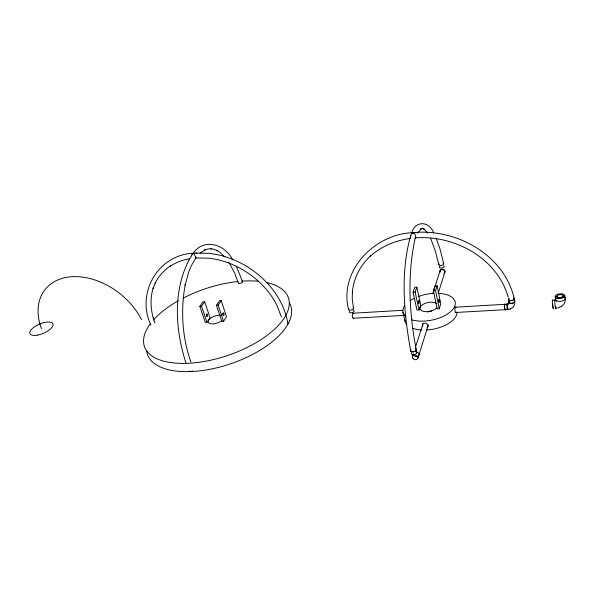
<?xml version="1.0" encoding="UTF-8"?>
<svg xmlns="http://www.w3.org/2000/svg" width="595" height="595" viewBox="0 0 595 595"><rect width="100%" height="100%" fill="white"/><g stroke="black" fill="none" stroke-linecap="round" stroke-linejoin="round"><path stroke-width="0.89" d="M556.147 307.957L556.987 307.89M552.368 300.363L554.904 300.178L554.949 299.746M514.958 303.45L513.366 307.117L509.365 309.341M555.596 299.798L555.202 296.451L556.935 296.347L557.054 297.217M411.562 233.471L412.097 232.749L413.079 232.824M416.188 349.458C408.996 312.167 407.069 272.741 415.764 235.784C415.295 234.638 414.484 233.597 413.399 232.972M413.019 233.091A4.21 3.31 -62.2 0 0 410.602 235.635L410.855 237.472M439.274 308.753L440.791 303.748L437.117 285.786L435.019 285.927L433.443 290.829L437.176 308.872L439.274 308.753L435.555 290.687L437.117 285.786M417.906 358.264L428.326 324.937M438.136 293.595L444.896 271.989M412.454 356.531L413.302 353.906M415.555 346.922L423.149 323.33M432.654 293.818L440.136 270.569M410.669 235.665C400.204 273.083 403.886 313.119 410.684 350.886M419.021 309.936L420.687 304.967L416.842 287.177L414.789 287.318L413.056 292.19L416.969 310.055L419.021 309.936L415.124 292.048L416.842 287.177M411.584 233.374C414.946 220.143 429.389 220.961 433.658 232.928M193.658 253.381L193.04 253.73M417.616 233.233L421.26 228.621L420.442 229.291L422.413 228.339L421.476 228.614L423.506 228.584L422.547 228.495L424.614 229.358L423.722 228.874L427.79 233.062L427.24 232.31M223.527 321.345L226.502 316.733L221.199 300.639L219.488 300.758L216.439 305.287L221.823 321.449L223.527 321.345L218.157 305.175L221.199 300.639M195.837 257.858L191.099 266.136L188.771 271.856L185.134 285.169L185.238 284.715C180.478 310.359 182.196 337.365 190.891 361.991M191.865 254.95C172.424 287.132 174.714 328.604 186.064 363.248M207.008 322.312L210.072 317.73L204.665 301.777L202.984 301.888L199.838 306.395L205.327 322.408L207.008 322.312L201.526 306.284L204.665 301.777M193.1 253.358C203.996 237.346 225.304 244.619 232.682 259.903M200.113 253.128L205.297 249.729L204.546 249.967L207.953 248.955L211.404 248.777L210.615 248.68L214.081 249.312L217.428 250.688L216.736 250.257L220.038 252.377L224.851 256.943M561.911 306.009C565.421 303.993 565.8 299.397 564.804 295.864L563.056 295.975L563.175 296.846M561.717 306.135L559.553 307.176M556.6 301.182L556.184 301.39M510.577 308.931L510.16 309.088M555.388 300.096L555.128 299.731M559.069 307.347L558.058 307.637M193.323 253.239C157.928 254.705 135.742 293.409 150.907 325.056M189.686 258.751C182.777 259.866 176.142 262.454 170.185 266.114L170.646 265.801C164.086 270.115 158.649 276.073 155.176 283.123L155.384 282.595L153.034 288.441L153.242 287.921C150.126 297.716 150.505 308.336 153.302 318.154M412.447 232.69C374.493 234.259 338.815 270.494 348.529 309.512M410.535 238.461C395.779 240.298 381.425 246.27 370.276 256.214L370.625 255.865C360.317 265.251 353.489 278.393 352.337 292.346L352.389 291.825L352.255 298.772L353.445 308.21M504.508 304.61L508.375 304.015A1.837 1.51 6.7 0 0 508.799 303.584L508.561 299.285M199.838 306.395L201.526 306.284M216.439 305.287L218.157 305.175M413.056 292.19L415.124 292.048M433.443 290.829L435.555 290.687M352.999 313.215L402.919 310.285M454.9 307.236L507.788 304.134M353.266 318.251L404.139 315.387M455.115 312.516L508.13 309.534M414.313 232.526C456.901 228.755 504.225 254.972 514.169 298.407M195.881 253.068L209.321 253.336L217.532 254.675C239.041 259.346 258.706 271.737 272.332 289.006L272.488 289.215C280.178 299.248 285.89 310.954 287.854 323.509M195.606 257.947L209.083 258.208L216.245 259.353C239.294 264.403 260.216 278.661 273.098 298.459L276.608 304.64L281.413 316.919M193.844 253.53L195.919 257.516M228.904 262.328L234.564 272.83L238.29 282.848M236.327 266.248L242.567 281.733M430.616 238.275L435.376 251.09L438.857 264.857M436.336 238.617L440.136 249.431L443.647 263.585M153.168 317.73L154.975 322.981M553.045 307.072L552.599 303.695M508.175 297.128C497.152 257.933 454.171 234.72 415.042 237.911A4.351 1.949 64.2 0 0 415.957 237.457M402.927 312.167L404.92 320.921M41.434 328.648A61.077 43.264 38.4 0 1 70.619 276.816A61.077 43.264 38.4 0 1 141.513 319.597M505.326 309.095A2.849 0.379 85.3 0 1 504.798 309.11A2.849 0.379 85.3 0 1 504.456 305.168A2.849 0.379 85.3 0 1 504.969 304.908M505.356 309.088A2.834 0.461 86.1 0 1 504.709 308.983A2.834 0.461 86.1 0 1 504.448 305.049A2.834 0.461 86.1 0 1 505.081 304.915M513.76 297.924A2.968 1.458 -8.2 0 1 513.589 299.917A2.968 1.458 -8.2 0 1 509.632 300.453A2.968 1.458 -8.2 0 1 509.045 298.556M514.385 300.758A2.968 1.465 -8.1 0 1 513.931 302.721A2.968 1.465 -8.1 0 1 510.086 303.19A2.968 1.465 -8.1 0 1 509.417 301.36M507.743 309.11A2.849 0.372 85.3 0 1 507.245 308.969A2.849 0.372 85.3 0 1 506.888 305.28A2.849 0.372 85.3 0 1 507.29 304.35M508.338 309.117A2.707 0.431 86.1 0 1 507.542 307.087A2.707 0.431 86.1 0 1 507.952 304.32M415.585 348.863A2.856 1.532 -11.5 0 1 415.548 350.901A2.856 1.532 -11.5 0 1 411.904 351.697A2.856 1.532 -11.5 0 1 410.885 349.89M416.217 351.66A2.849 1.532 -11.4 0 1 416.18 353.698A2.849 1.532 -11.4 0 1 412.536 354.486A2.849 1.532 -11.4 0 1 411.517 352.679M413.257 232.957A4.396 3.451 -62.2 0 1 416.277 232.742M513.82 298.08A2.819 1.391 -8.2 0 1 513.418 299.925A2.819 1.391 -8.2 0 1 509.796 300.408A2.819 1.391 -8.2 0 1 509.03 298.727M514.407 300.958A2.819 1.391 -8.1 0 1 513.663 302.81A2.819 1.391 -8.1 0 1 510.049 303.115A2.819 1.391 -8.1 0 1 509.625 301.36M353.118 307.808A2.544 1.242 -14.1 0 1 352.538 309.564A2.544 1.242 -14.1 0 1 349.265 310.099A2.544 1.242 -14.1 0 1 348.997 308.485M353.118 310.129A2.536 1.242 -14 0 1 353.668 311.787A2.536 1.242 -14 0 1 350.239 312.739A2.536 1.242 -14 0 1 349.585 311.111M443.015 263.146A2.499 1.145 -11.1 0 1 443.141 264.678A2.499 1.145 -11.1 0 1 439.861 265.4A2.499 1.145 -11.1 0 1 439.103 263.994M443.602 265.72A2.499 1.145 -11.1 0 1 443.461 267.356A2.499 1.145 -11.1 0 1 440.032 267.862A2.499 1.145 -11.1 0 1 439.958 266.255M440.129 271.61A2.484 2.09 14.8 0 1 441.535 269.267A2.484 2.09 14.8 0 1 444.584 270.279A2.484 2.09 14.8 0 1 444.182 272.956M440.025 272.242A2.484 2.09 14.8 0 1 441.326 269.773A2.484 2.09 14.8 0 1 444.458 270.814A2.484 2.09 14.8 0 1 443.892 273.529M353.631 317.946A2.521 0.796 86.5 0 1 352.575 317.232A2.521 0.796 86.5 0 1 352.471 313.944A2.521 0.796 86.5 0 1 353.497 313.729M416.173 351.861A2.96 2.328 18.1 0 1 419.081 354.412A2.96 2.328 18.1 0 1 416.552 356.636A2.96 2.328 18.1 0 1 413.332 354.345M415.607 348.774A3.005 1.607 -11.5 0 1 415.697 350.938A3.005 1.607 -11.5 0 1 411.785 351.786A3.005 1.607 -11.5 0 1 410.818 349.815M192.401 370.953A2.521 1.488 -25.4 0 1 189.18 370.93M193.769 253.507A3.927 3.496 -51.3 0 1 196.811 253.284M195.956 257.583A3.927 0.9 65.6 0 1 195.435 257.858M191.307 255.924A3.763 3.354 -51.2 0 1 193.539 253.626M241.853 281.182A2.224 0.967 -17.5 0 1 242.15 282.454A2.224 0.967 -17.5 0 1 239.324 283.428A2.224 0.967 -17.5 0 1 238.498 282.342M195.904 257.3A4.039 3.607 -51.5 0 1 195.413 257.553M287.824 323.382A2.432 1.294 -8.4 0 1 287.169 324.595M222.225 313.565A1.428 0.632 86.5 0 1 222.359 314.435M222.017 320.393A8.055 3.719 -18.7 0 1 211.18 323.896A8.055 3.719 -18.7 0 1 209.804 318.816A8.055 3.719 -18.7 0 1 220.641 315.313M266.106 282.432A75.996 35.179 -18.7 0 1 274.533 329.228A75.996 35.179 -18.7 0 1 178.604 363.3A75.996 35.179 -18.7 0 1 150.595 323.457M153.391 320.058A75.996 35.179 -18.7 0 1 178.232 300.787M183.178 298.11A75.996 35.179 -18.7 0 1 238.052 281.502M242.039 281.16A75.996 35.179 -18.7 0 1 258.438 281.279M289.49 302.989A75.647 35.633 -18.7 0 1 230.607 363.805A75.647 35.633 -18.7 0 1 146.734 351.407M438.53 293.32A26.611 13.202 -11.2 0 1 451.389 310.954A26.611 13.202 -11.2 0 1 411.428 319.716M405.879 316.875A26.611 13.202 -11.2 0 1 404.645 305.912M410.089 300.75A26.611 13.202 -11.2 0 1 414.098 298.407M418.709 296.422A26.611 13.202 -11.2 0 1 433.22 293.365M457.012 313.022A26.478 13.358 -11 0 1 426.251 330.024M421.558 330.017A26.478 13.358 -11 0 1 412.759 328.366M406.735 324.595A26.478 13.358 -11 0 1 404.823 319.641M436.923 307.734A9.044 4.485 -11.2 0 1 423.573 311.371A9.044 4.485 -11.2 0 1 422.866 304.469A9.044 4.485 -11.2 0 1 436.485 303.435M427.292 312.025A8.999 4.537 -11 0 1 431.591 311.059M404.317 314.762A2.73 0.446 82.8 0 1 404.213 314.391M456.358 312.025A2.789 0.863 90 0 1 455.242 311.906A2.789 0.863 90 0 1 455.086 308.344A2.789 0.863 90 0 1 456.149 307.251M422.859 326.164A2.871 2.224 26.4 0 1 423.893 323.278A2.871 2.224 26.4 0 1 427.589 324.617A2.871 2.224 26.4 0 1 426.965 327.652M558.817 297.79A3.072 1.502 -6.5 0 1 561.948 297.53M564.387 297.307A4.827 2.365 -6.6 0 1 565.176 298.675A4.827 2.365 -6.3 0 1 560.14 301.36A4.827 2.365 -6.3 0 1 555.589 299.24A4.827 2.365 -6.6 0 1 556.02 298.363M553.432 307.86A4.559 0.394 85.2 0 1 552.911 307.682A4.559 0.394 85.2 0 1 552.353 301.836A4.559 0.394 85.2 0 1 552.703 300.155M555.819 308.381A4.567 0.498 82.7 0 1 555.313 306.41M556.184 308.27A4.567 0.498 82.7 0 1 556.042 308.656M555.7 308.537A4.567 0.379 85.2 0 1 555.306 306.529M555.946 308.128A4.567 0.379 85.2 0 1 555.856 308.641M555.269 306.611A4.567 0.483 84.8 0 1 554.882 300.006M438.56 300.296C439.422 307.146 439.534 296.042 438.56 300.296M37.292 335.141A12.495 4.991 -22.9 0 0 52.933 323.873A12.495 4.991 -22.9 0 0 34.027 327.131A12.495 4.991 -22.9 0 0 37.292 335.141M413.094 358.681A2.856 2.246 18.1 0 0 417.846 358.413A2.856 2.246 18.1 0 0 414.596 355.089A2.856 2.246 18.1 0 0 413.094 358.681M206.324 314.532A1.421 0.654 86.6 0 0 206.986 316.659A1.421 0.654 86.6 0 0 207.454 314.539A1.421 0.654 86.6 0 0 206.324 314.532M222.842 313.505A1.428 0.632 86.5 0 0 223.497 315.647A1.428 0.632 86.5 0 0 223.943 313.513A1.428 0.632 86.5 0 0 222.842 313.505M418.322 301.323A1.569 0.387 86.2 0 0 418.798 303.695A1.569 0.387 86.2 0 0 418.999 301.368A1.569 0.387 86.2 0 0 418.322 301.323M558.593 297.626A3.079 1.502 -6.5 0 0 563.056 295.819A3.079 1.502 -6.5 0 0 558.333 295.038A3.079 1.502 -6.5 0 0 558.593 297.626M557.805 298.467A4.834 2.358 -6.5 0 0 564.804 295.633A4.834 2.358 -6.5 0 0 557.389 294.406A4.834 2.358 -6.5 0 0 557.805 298.467"/></g></svg>
